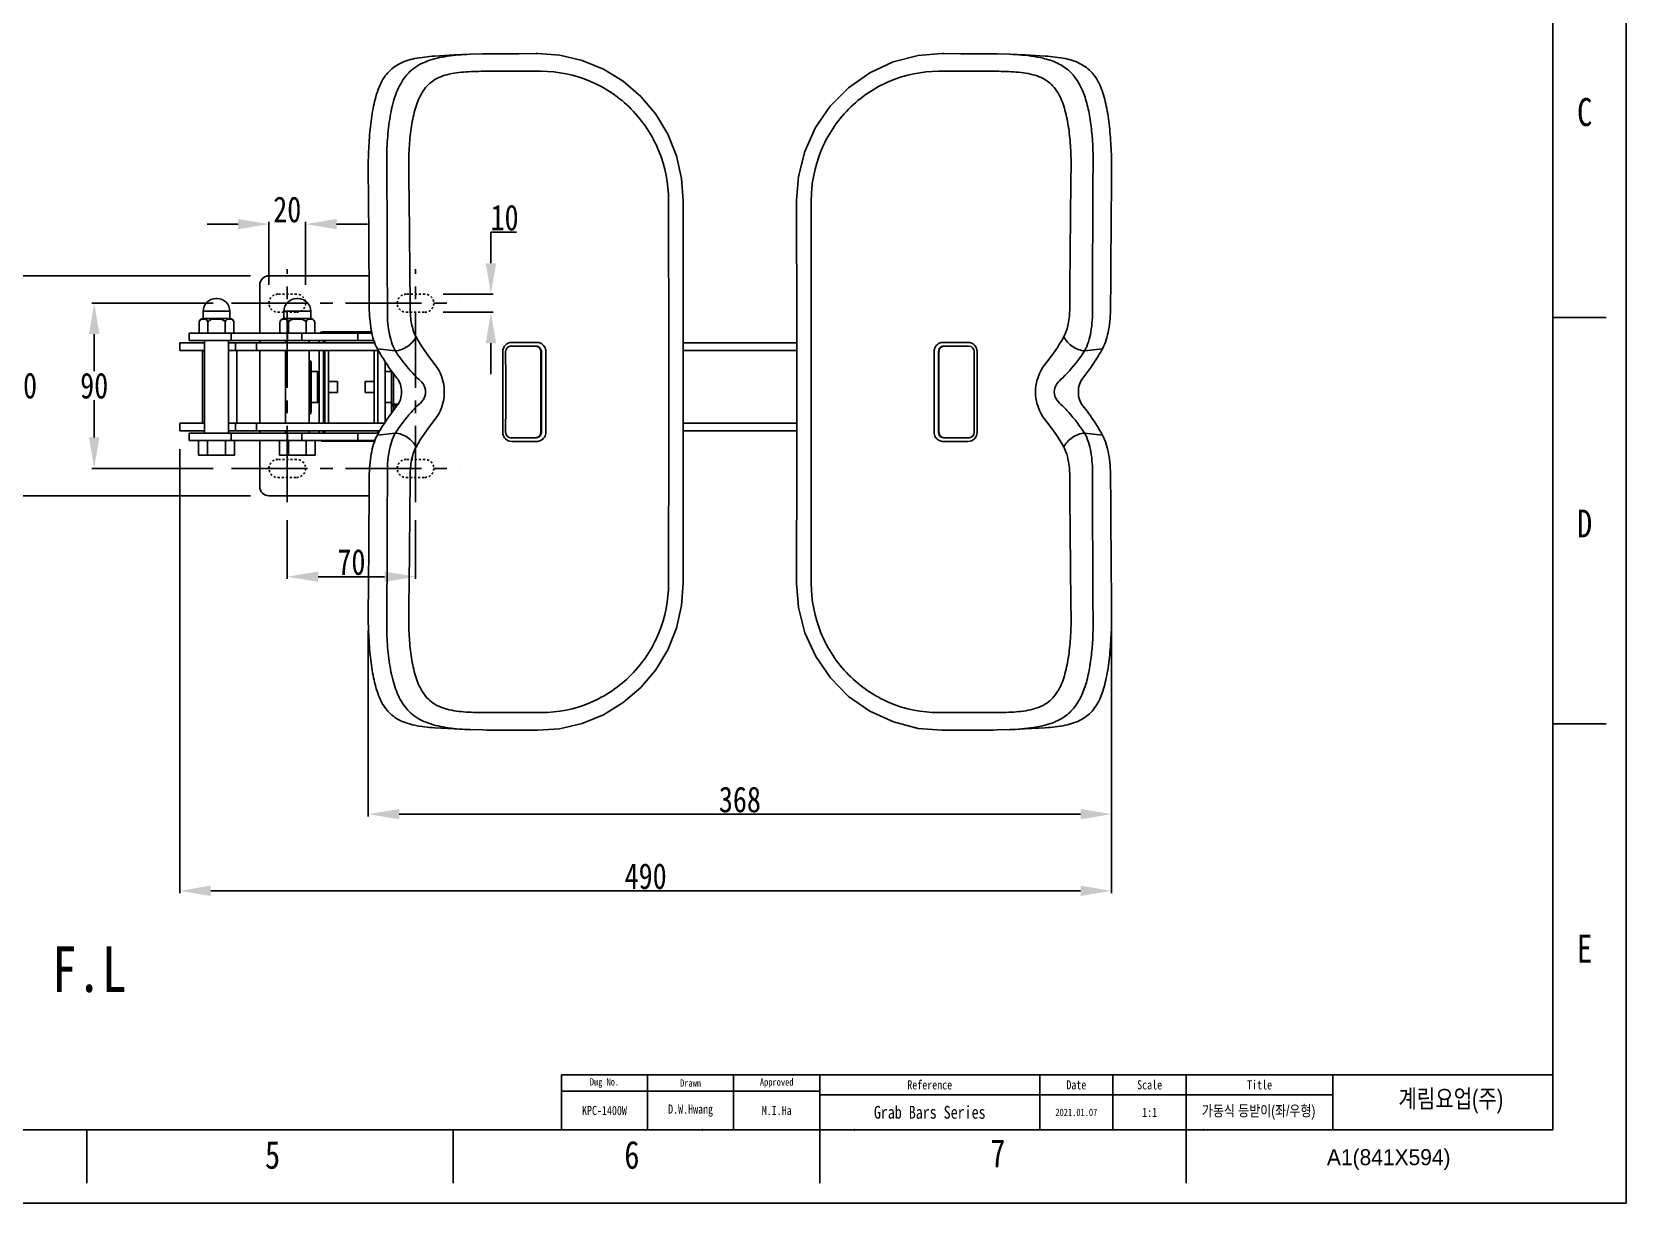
# Model space of a CAD drawing. Header units: inches. Extents: x -1755 to -75, y -5440 to -4252.
# Drawn here: x -945 to -75, y -5440 to -4801 of the extents above; entities that cross this region are included whole.
import ezdxf

# ---------------------------------------------------------------- set-up
doc = ezdxf.new("R2010")
doc.units = ezdxf.units.IN
doc.header["$LTSCALE"] = 10.89
doc.header["$MEASUREMENT"] = 0
doc.header["$PDMODE"] = 3
doc.header["$PDSIZE"] = 0.3125
for name, pattern in [('CENTER2', [28.575, 19.05, -3.175, 3.175, -3.175]), ('CENTERX2', [20.32, 12.7, -2.54, 2.54, -2.54]), ('HIDDEN', [0.2, 0.1, -0.1])]:
    doc.linetypes.add(name, pattern=pattern)
doc.layers.get('0').update_dxf_attribs({"linetype": 'CONTINUOUS'})
doc.layers.get('Defpoints').update_dxf_attribs({"linetype": 'CONTINUOUS'})
for name, color, linetype in [('02___PRT_ALL_AXES', 7, 'CONTINUOUS'), ('5', 2, 'CONTINUOUS'), ('Cneter', 1, 'CENTER2'), ('FORM', 7, 'CONTINUOUS'), ('TEXT', 2, 'CONTINUOUS')]:
    doc.layers.add(name, color=color, linetype=linetype)
doc.styles.add('ROMANS', font='Gulim.ttf')
doc.styles.get("Standard").update_dxf_attribs({"font": 'txt', "width": 0.8})
doc.dimstyles.get("Standard").update_dxf_attribs({"dimtxt": 1.40625, "dimasz": 1.6875, "dimexe": 0.125, "dimexo": 0.0625, "dimgap": 0.09, "dimtad": 0, "dimtih": 1, "dimtoh": 1, "dimzin": 4, "dimdsep": 46, "dimtxsty": 'Standard', "dimcen": 0.09, "dimadec": 0, "dimazin": 0, "dimtp": 0.01, "dimtm": 0.01, "dimtfac": 1, "dimtofl": 0, "dimtmove": 0, "dimatfit": 3, "dimfxl": 0, "dimtolj": 1, "dimtzin": 4, "dimarcsym": 0})

# ---------------------------------------------------------------- blocks, each defined once
blk = doc.blocks.new('*D11')
at = {"color": 3, "linetype": 'ByBlock', "lineweight": -2}
for p, q in [((-761.65, -5127.5), (-761.65, -5229.02)), ((-356.04, -5127.5), (-356.04, -5229.02)), ((-372.92, -5227.77), (-744.78, -5227.77))]:
    blk.add_line(p, q, dxfattribs=at)
at = {"color": 3}
for points in [[(-744.78, -5224.96), (-744.78, -5230.59), (-761.65, -5227.77)], [(-372.92, -5224.96), (-372.92, -5230.59), (-356.04, -5227.77)]]:
    blk.add_solid(points, dxfattribs=at)
at = {"layer": 'Defpoints', "color": 0}
for p in [(-761.65, -5117.5), (-356.04, -5117.5), (-761.65, -5227.77)]:
    blk.add_point(p, dxfattribs=at)
at = {"color": 3, "insert": (-558.85, -5219.84), "char_height": 14.062, "attachment_point": 5}
blk.add_mtext('\\A1;368', dxfattribs=at)
blk = doc.blocks.new('*D3')
at = {"color": 3, "linetype": 'ByBlock', "lineweight": -2}
for p, q in [((-846.36, -4948.96), (-912.46, -4948.96)), ((-911.21, -4965.84), (-911.21, -4986.1)), ((-911.21, -5022.22), (-911.21, -5001.96)), ((-846.36, -5039.1), (-912.46, -5039.1))]:
    blk.add_line(p, q, dxfattribs=at)
at = {"color": 3}
for points in [[(-914.02, -4965.84), (-908.39, -4965.84), (-911.21, -4948.96)], [(-914.02, -5022.22), (-908.39, -5022.22), (-911.21, -5039.1)]]:
    blk.add_solid(points, dxfattribs=at)
at = {"layer": 'Defpoints', "color": 0}
for p in [(-911.21, -4948.96), (-836.36, -4948.96), (-836.36, -5039.1)]:
    blk.add_point(p, dxfattribs=at)
at = {"color": 3, "insert": (-911.21, -4994.03), "char_height": 14.062, "attachment_point": 5}
blk.add_mtext('\\A1;90', dxfattribs=at)
blk = doc.blocks.new('*D4')
at = {"color": 3, "linetype": 'ByBlock', "lineweight": -2}
for p, q in [((-825.85, -4934), (-955.09, -4934)), ((-953.84, -4950.87), (-953.84, -4986.08)), ((-953.84, -5037.15), (-953.84, -5001.94)), ((-825.85, -5054.03), (-955.09, -5054.03))]:
    blk.add_line(p, q, dxfattribs=at)
at = {"color": 3}
for points in [[(-956.66, -4950.87), (-951.03, -4950.87), (-953.84, -4934)], [(-956.66, -5037.15), (-951.03, -5037.15), (-953.84, -5054.03)]]:
    blk.add_solid(points, dxfattribs=at)
at = {"layer": 'Defpoints', "color": 0}
for p in [(-953.84, -4934), (-815.85, -4934), (-815.85, -5054.03)]:
    blk.add_point(p, dxfattribs=at)
at = {"color": 3, "insert": (-953.84, -4994.01), "char_height": 14.062, "attachment_point": 5}
blk.add_mtext('\\A1;120', dxfattribs=at)
blk = doc.blocks.new('*D5')
at = {"color": 3, "linetype": 'ByBlock', "lineweight": -2}
for p, q in [((-805.85, -5067.44), (-805.85, -5099.45)), ((-735.86, -5067.44), (-735.86, -5099.45)), ((-752.73, -5098.2), (-788.98, -5098.2))]:
    blk.add_line(p, q, dxfattribs=at)
at = {"color": 3}
for points in [[(-788.98, -5095.39), (-788.98, -5101.01), (-805.85, -5098.2)], [(-752.73, -5095.39), (-752.73, -5101.01), (-735.86, -5098.2)]]:
    blk.add_solid(points, dxfattribs=at)
at = {"layer": 'Defpoints', "color": 0}
for p in [(-805.85, -5057.44), (-735.86, -5057.44), (-805.85, -5098.2)]:
    blk.add_point(p, dxfattribs=at)
at = {"color": 3, "insert": (-770.85, -5090.27), "char_height": 14.062, "attachment_point": 5}
blk.add_mtext('\\A1;70', dxfattribs=at)
blk = doc.blocks.new('*D6')
at = {"color": 3, "linetype": 'ByBlock', "lineweight": -2}
for p, q in [((-694.72, -4927.15), (-694.72, -4910.28)), ((-694.72, -4910.28), (-680.7, -4910.28)), ((-720.79, -4944.03), (-693.47, -4944.03)), ((-720.79, -4953.89), (-693.47, -4953.89)), ((-694.72, -4970.77), (-694.72, -4987.64))]:
    blk.add_line(p, q, dxfattribs=at)
at = {"color": 3}
for points in [[(-697.53, -4927.15), (-691.91, -4927.15), (-694.72, -4944.03)], [(-697.53, -4970.77), (-691.91, -4970.77), (-694.72, -4953.89)]]:
    blk.add_solid(points, dxfattribs=at)
at = {"layer": 'Defpoints', "color": 0}
for p in [(-730.79, -4944.03), (-694.72, -4944.03), (-730.79, -4953.89)]:
    blk.add_point(p, dxfattribs=at)
at = {"color": 3, "insert": (-687.26, -4902.35), "char_height": 14.062, "attachment_point": 5}
blk.add_mtext('\\A1;10', dxfattribs=at)
blk = doc.blocks.new('*D7')
at = {"color": 3, "linetype": 'ByBlock', "lineweight": -2}
for p, q in [((-832.73, -4905.8), (-849.6, -4905.8)), ((-815.85, -4938.96), (-815.85, -4904.55)), ((-795.85, -4938.96), (-795.85, -4904.55)), ((-778.98, -4905.8), (-762.1, -4905.8))]:
    blk.add_line(p, q, dxfattribs=at)
at = {"color": 3}
for points in [[(-832.73, -4902.98), (-832.73, -4908.61), (-815.85, -4905.8)], [(-778.98, -4902.98), (-778.98, -4908.61), (-795.85, -4905.8)]]:
    blk.add_solid(points, dxfattribs=at)
at = {"layer": 'Defpoints', "color": 0}
for p in [(-815.85, -4905.8), (-815.85, -4948.96), (-795.85, -4948.96)]:
    blk.add_point(p, dxfattribs=at)
at = {"color": 3, "insert": (-805.85, -4897.87), "char_height": 14.062, "attachment_point": 5}
blk.add_mtext('\\A1;20', dxfattribs=at)
blk = doc.blocks.new('*D12')
at = {"color": 3, "linetype": 'ByBlock', "lineweight": -2}
for p, q in [((-864.52, -5028.64), (-864.52, -5270.87)), ((-356.04, -5137.5), (-356.04, -5270.87)), ((-847.64, -5269.62), (-372.92, -5269.62))]:
    blk.add_line(p, q, dxfattribs=at)
at = {"color": 3}
for points in [[(-847.64, -5266.8), (-847.64, -5272.43), (-864.52, -5269.62)], [(-372.92, -5266.8), (-372.92, -5272.43), (-356.04, -5269.62)]]:
    blk.add_solid(points, dxfattribs=at)
at = {"layer": 'Defpoints', "color": 0}
for p in [(-864.52, -5018.64), (-356.04, -5127.5), (-356.04, -5269.62)]:
    blk.add_point(p, dxfattribs=at)
at = {"color": 3, "insert": (-610.28, -5261.69), "char_height": 14.062, "attachment_point": 5}
blk.add_mtext('\\A1;490', dxfattribs=at)

msp = doc.modelspace()

# ---------------------------------------------------------------- linework, layer by layer
at = {"color": 7, "linetype": 'Continuous'}
for p, q in [((-75.27, -5440.01), (-75.27, -4252.01)), ((-725.49, -4814.15), (-714.73, -4813.52)), ((-714.73, -4813.52), (-705.98, -4813.1)), ((-706.14, -4813.11), (-706.27, -4813.12)), ((-706.14, -4813.11), (-699.24, -4812.93)), ((-705.98, -4813.1), (-706.14, -4813.11)), ((-699.24, -4812.93), (-697.04, -4812.91)), ((-697.04, -4812.91), (-689.02, -4812.87)), ((-670.02, -4812.79), (-669.79, -4812.79)), ((-669.79, -4812.79), (-669.07, -4812.79)), ((-695.06, -4822.4), (-697.32, -4822.4)), ((-668.18, -4822.4), (-695.06, -4822.4)), ((-668.08, -4822.4), (-668.18, -4822.4)), ((-667.24, -4822.4), (-668.08, -4822.4)), ((-820.85, -4965.39), (-820.85, -4939.03)), ((-815.85, -4934), (-761.22, -4934)), ((-815.85, -4934.03), (-815.85, -4934)), ((-815.85, -4934.03), (-761.22, -4934.03)), ((-844.74, -4946.39), (-844.16, -4946.39)), ((-800.65, -4946.39), (-800.06, -4946.39)), ((-837.16, -4953.39), (-851.74, -4953.39)), ((-851.74, -4957.39), (-851.74, -4953.39)), ((-837.16, -4957.39), (-837.16, -4953.39)), ((-793.06, -4953.39), (-807.65, -4953.39)), ((-807.65, -4957.39), (-807.65, -4953.39)), ((-793.06, -4957.39), (-793.06, -4953.39)), ((-115.26, -4956.8), (-86.19, -4956.8)), ((-759.65, -4965.39), (-859.45, -4965.39)), ((-859.45, -4969.39), (-859.45, -4965.39)), ((-836.5, -4969.39), (-836.5, -4965.39)), ((-805.79, -4969.39), (-805.79, -4965.39)), ((-797.85, -4969.39), (-797.85, -4965.39)), ((-786.35, -4964.53), (-759.81, -4964.53)), ((-786.35, -4965.27), (-786.35, -4964.53)), ((-786.35, -4965.27), (-759.67, -4965.27)), ((-767.36, -4965.39), (-767.36, -4969.39)), ((-850.95, -4970.64), (-864.52, -4970.64)), ((-864.52, -4974.84), (-864.52, -4970.64)), ((-864.52, -4974.84), (-850.95, -4974.84)), ((-758.55, -4969.39), (-859.45, -4969.39)), ((-852.09, -5014.44), (-852.09, -4974.84)), ((-758.11, -4970.64), (-837.95, -4970.64)), ((-756.1, -4974.84), (-837.95, -4974.84)), ((-834.18, -4974.84), (-834.18, -4970.64)), ((-833.41, -5014.44), (-833.41, -4974.84)), ((-822.71, -4974.84), (-822.71, -4970.64)), ((-820.85, -4970.64), (-820.85, -4969.39)), ((-820.85, -5014.44), (-820.85, -4974.84)), ((-788.35, -4970.64), (-788.35, -4969.39)), ((-788.35, -5014.44), (-788.35, -4974.84)), ((-786.15, -4969.39), (-786.15, -4970.64)), ((-786.15, -4974.84), (-786.15, -5014.44)), ((-785.36, -4969.39), (-785.36, -4970.64)), ((-785.36, -4974.84), (-785.36, -5014.44)), ((-783.36, -5014.44), (-783.36, -4974.84)), ((-758.36, -4974.84), (-758.36, -5014.44)), ((-746.92, -4974.96), (-756.69, -4973.83)), ((-756.36, -5014.44), (-756.36, -4974.84)), ((-683.8, -4972.39), (-684.18, -4972.41)), ((-670.09, -4972.39), (-683.8, -4972.39)), ((-669.66, -4970.37), (-683.38, -4970.37)), ((-667.46, -4975.39), (-667.46, -5019.39)), ((-527.81, -4970.64), (-589.89, -4970.64)), ((-527.81, -4974.84), (-589.89, -4974.84)), ((-793.75, -4980.25), (-793.86, -4980.25)), ((-793.75, -4980.49), (-793.86, -4980.49)), ((-793.75, -5009.42), (-793.75, -4980.25)), ((-792.75, -5008.42), (-792.75, -4981.25)), ((-752.36, -5013.81), (-752.36, -4980.96)), ((-793.86, -4988.88), (-793.75, -4988.88)), ((-793.86, -4989.51), (-793.75, -4989.51)), ((-789.35, -4986.14), (-789.35, -5003.14)), ((-748.95, -4985.88), (-748.95, -5008.31)), ((-747.95, -5007.57), (-747.95, -4987.21)), ((-793.75, -4998), (-793.86, -4998)), ((-793.75, -4998.71), (-793.86, -4998.71)), ((-793.86, -5009.1), (-793.75, -5009.1)), ((-793.86, -5009.42), (-793.75, -5009.42)), ((-747.95, -5004.11), (-745.44, -5004.11)), ((-747.95, -5005.03), (-746.04, -5005.03)), ((-850.95, -5014.44), (-864.52, -5014.44)), ((-864.52, -5018.64), (-864.52, -5014.44)), ((-864.52, -5018.64), (-850.95, -5018.64)), ((-752.78, -5014.44), (-837.95, -5014.44)), ((-755.33, -5018.64), (-837.95, -5018.64)), ((-834.18, -5018.64), (-834.18, -5014.44)), ((-822.71, -5018.64), (-822.71, -5014.44)), ((-820.85, -5019.89), (-820.85, -5018.64)), ((-788.35, -5019.89), (-788.35, -5018.64)), ((-786.15, -5018.64), (-786.15, -5019.89)), ((-785.36, -5018.64), (-785.36, -5019.89)), ((-756.36, -5019.89), (-756.36, -5018.64)), ((-527.81, -5014.44), (-589.89, -5014.44)), ((-527.81, -5018.64), (-589.89, -5018.64)), ((-756.07, -5019.89), (-859.45, -5019.89)), ((-859.45, -5023.89), (-859.45, -5019.89)), ((-758, -5023.89), (-859.45, -5023.89)), ((-854.2, -5023.89), (-854.2, -5031.89)), ((-849.32, -5023.89), (-849.32, -5031.89)), ((-839.57, -5023.89), (-839.57, -5031.89)), ((-836.5, -5023.89), (-836.5, -5019.89)), ((-834.7, -5023.89), (-834.7, -5031.89)), ((-820.85, -5049.03), (-820.85, -5023.89)), ((-810.11, -5023.89), (-810.11, -5031.89)), ((-805.79, -5023.89), (-805.79, -5019.89)), ((-805.23, -5023.89), (-805.23, -5031.89)), ((-797.85, -5023.89), (-797.85, -5019.89)), ((-795.48, -5023.89), (-795.48, -5031.89)), ((-790.61, -5023.89), (-790.61, -5031.89)), ((-758.17, -5024.27), (-786.35, -5024.27)), ((-767.36, -5019.89), (-767.36, -5023.89)), ((-756.69, -5020.94), (-746.92, -5019.81)), ((-684.23, -5022.35), (-683.8, -5022.39)), ((-683.8, -5022.39), (-670.09, -5022.39)), ((-683.38, -5024.4), (-669.66, -5024.4)), ((-854.2, -5031.89), (-834.7, -5031.89)), ((-810.11, -5031.89), (-790.61, -5031.89)), ((-761.18, -5054.03), (-815.85, -5054.03)), ((-697.32, -5172.37), (-695.06, -5172.37)), ((-695.06, -5172.37), (-668.18, -5172.37)), ((-668.18, -5172.37), (-668.08, -5172.37)), ((-668.08, -5172.37), (-667.24, -5172.37)), ((-706.11, -5181.66), (-705.98, -5181.67)), ((-699.24, -5181.84), (-706.11, -5181.66)), ((-696.95, -5181.86), (-699.24, -5181.84)), ((-699.24, -5181.84), (-699.24, -5181.84)), ((-669.07, -5181.98), (-669.92, -5181.98)), ((-115.26, -5178.4), (-86.18, -5178.4)), ((-915.27, -5400.01), (-915.27, -5429.08)), ((-715.27, -5400.01), (-715.27, -5429.08)), ((-515.27, -5400.01), (-515.27, -5429.08)), ((-315.27, -5400.01), (-315.27, -5429.08)), ((-1755.27, -5440.01), (-75.27, -5440.01))]:
    msp.add_line(p, q, dxfattribs=at)
at = {"linetype": 'Continuous'}
for p, q in [((-115.27, -4292.01), (-115.27, -5400.01)), ((-115.27, -5400.01), (-1715.27, -5400.01))]:
    msp.add_line(p, q, dxfattribs=at)
at = {"color": 251, "linetype": 'HIDDEN'}
for p, q in [((-800.78, -4944.03), (-810.92, -4944.03)), ((-730.79, -4944.03), (-740.93, -4944.03)), ((-810.92, -4953.89), (-800.78, -4953.89)), ((-740.93, -4953.89), (-730.79, -4953.89)), ((-800.78, -5034.17), (-810.92, -5034.17)), ((-730.79, -5034.17), (-740.93, -5034.17)), ((-810.92, -5044.03), (-800.78, -5044.03)), ((-740.93, -5044.03), (-730.79, -5044.03))]:
    msp.add_line(p, q, dxfattribs=at)
at = {"color": 251, "linetype": 'Continuous'}
msp.add_line((-810.92, -4953.89), (-810.92, -4953.86), dxfattribs=at)
at = {"color": 7, "linetype": 'Continuous'}
for points in [[(-689.02, -4812.87), (-679.6, -4812.83), (-670.02, -4812.79)], [(-669.07, -4812.79), (-657.18, -4813.64), (-644.92, -4816.49), (-633.27, -4821.28), (-622.52, -4827.88), (-612.93, -4836.13), (-604.77, -4845.83), (-598.23, -4856.73), (-593.49, -4868.54), (-590.65, -4880.96), (-589.79, -4892.98)], [(-589.79, -4892.98), (-589.89, -4962.39), (-589.89, -5032.44), (-589.79, -5101.8)], [(-684.18, -4972.41), (-685.07, -4972.69), (-685.84, -4973.27), (-686.39, -4974.07), (-686.65, -4974.99), (-686.68, -4975.38)], [(-686.68, -4975.38), (-686.67, -4989.8), (-686.67, -5004.91), (-686.68, -5019.39)], [(-686.68, -5019.39), (-686.66, -5019.73), (-686.41, -5020.66), (-685.88, -5021.46), (-685.12, -5022.05), (-684.23, -5022.35)], [(-589.79, -5101.8), (-590.66, -5113.87), (-593.51, -5126.29), (-598.26, -5138.1), (-604.81, -5149), (-612.98, -5158.69), (-622.57, -5166.93), (-633.33, -5173.52), (-644.98, -5178.3), (-657.24, -5181.14), (-669.07, -5181.98)], [(-705.98, -5181.67), (-714.73, -5181.25), (-725.49, -5180.62)], [(-669.92, -5181.98), (-679.67, -5181.94), (-689.09, -5181.91), (-696.95, -5181.86)]]:
    msp.add_lwpolyline(points, dxfattribs=at)
for centre, radius, start, end in [((-25985.59, -5099.77), 25224.92, 0.337504, 0.505399), ((-33759.23, -5049.62), 33008.17, 0.169297, 0.301848), ((-11618.43, -5020), 10879.84, 0.358347, 0.76131), ((-815.85, -4939), 5, 89.99935, 179.99935), ((-815.85, -4939.03), 5, 89.99935, 179.99935), ((-844.74, -4953.39), 7, 90, 180), ((-844.16, -4953.39), 7, 0, 90), ((-800.65, -4953.39), 7, 90, 180), ((-800.06, -4953.39), 7, 0, 90), ((-786.35, -4966.53), 2, 89.9996, 145.03659), ((-786.35, -4967.29), 2.01, 90.06986, 108.95332), ((-643.02, -4915.02), 106.3, 209.4609, 219.16444), ((-14034.46, -4997.39), 13346.24, 359.905502, 0.094498), ((-670.42, -4975.29), 2.9, 83.64637, 89.98572), ((-670.42, -4975.32), 2.93, 71.78826, 83.65096), ((-793.75, -4981.25), 1, 0, 90), ((-789.35, -4987.14), 1, 0, 90), ((-793.75, -5008.42), 1, 270.00081, 359.99964), ((-789.35, -5002.14), 1, 270, 0), ((-642.97, -5079.78), 106.35, 140.8381, 150.53656), ((-670.42, -5019.49), 2.9, 270.01428, 276.35363), ((-670.42, -5019.45), 2.93, 276.34904, 288.21174), ((-25985.59, -4895), 25224.92, 359.494601, 359.662496), ((-33760.08, -4945.14), 33009.02, 359.698153, 359.830701), ((-11618.29, -4974.77), 10879.7, 359.238687, 359.641655), ((-815.85, -5049.03), 5, 180.00065, 270.00065), ((-699.18, -5020.3), 161.51, 267.08862, 267.54251)]:
    msp.add_arc(centre, radius, start, end, dxfattribs=at)
at = {"color": 251, "linetype": 'HIDDEN'}
for centre, start, end in [((-810.92, -4948.96), 90, 270), ((-800.78, -4948.96), 270, 90), ((-740.93, -4948.96), 90, 270), ((-730.79, -4948.96), 270, 90), ((-810.92, -5039.1), 90, 270), ((-800.78, -5039.1), 270, 90), ((-740.93, -5039.1), 90, 270), ((-730.79, -5039.1), 270, 90)]:
    msp.add_arc(centre, 4.93, start, end, dxfattribs=at)
at = {"color": 7, "linetype": 'Continuous'}
for points, knots in [([(-725.49, -4814.15), (-729.14, -4814.38), (-735.92, -4815.06), (-745.25, -4817.96), (-752.27, -4823.83), (-756.5, -4832.04), (-759.06, -4841.75), (-760.64, -4852.8), (-761.52, -4864.79), (-761.69, -4873.06), (-761.65, -4877.27)], [0, 0, 0, 0, 0.131099, 0.243802, 0.344503, 0.449723, 0.569267, 0.703726, 0.849191, 1, 1, 1, 1]), ([(-706.27, -4813.12), (-710.39, -4813.3), (-718.23, -4813.92), (-729.2, -4816.23), (-738.37, -4821.19), (-744.56, -4829.2), (-748.24, -4839.09), (-750.43, -4850.41), (-751.53, -4862.79), (-751.64, -4871.36), (-751.52, -4875.73)], [0, 0, 0, 0, 0.136467, 0.260599, 0.369303, 0.474065, 0.588376, 0.716259, 0.855201, 1, 1, 1, 1]), ([(-697.32, -4822.4), (-700.98, -4822.4), (-708.15, -4822.58), (-718.41, -4823.7), (-727.53, -4827.5), (-733.36, -4834.95), (-736.55, -4843.85), (-738.44, -4853.75), (-739.43, -4864.4), (-739.6, -4871.72), (-739.55, -4875.44)], [0, 0, 0, 0, 0.135489, 0.26538, 0.38139, 0.489716, 0.604333, 0.729064, 0.862201, 1, 1, 1, 1]), ([(-597.75, -4892.93), (-597.76, -4883.76), (-601.37, -4865.26), (-616.81, -4841.84), (-639.89, -4826.12), (-658.2, -4822.4), (-667.24, -4822.4)], [0, 0, 0, 0, 0.251866, 0.502556, 0.751844, 1, 1, 1, 1]), ([(-761.11, -4951.18), (-761.09, -4955.35), (-760.52, -4963.09), (-758.4, -4970.7), (-756.69, -4973.83)], [0, 0, 0, 0, 0.538671, 1, 1, 1, 1]), ([(-751.21, -4952.09), (-751.32, -4956.3), (-750.86, -4964.13), (-748.66, -4971.8), (-746.92, -4974.96)], [0, 0, 0, 0, 0.538031, 1, 1, 1, 1]), ([(-738.8, -4951.96), (-738.79, -4954.73), (-738.34, -4959.99), (-736.8, -4965.13), (-735.57, -4967.3)], [0, 0, 0, 0, 0.526573, 1, 1, 1, 1]), ([(-746.92, -4974.96), (-744.56, -4974.81), (-740, -4972.96), (-736.57, -4969.42), (-735.57, -4967.3)], [0, 0, 0, 0, 0.50171, 1, 1, 1, 1]), ([(-756.69, -4973.83), (-755.94, -4975.19), (-752.74, -4980.74), (-749.03, -4986), (-745.99, -4989.8)], [0, 0, 0, 0, 0.240943, 1, 1, 1, 1]), ([(-746.92, -4974.96), (-746.08, -4976.24), (-742.44, -4981.46), (-738.29, -4986.32), (-734.92, -4989.8)], [0, 0, 0, 0, 0.240107, 1, 1, 1, 1]), ([(-683.38, -4970.37), (-684.63, -4970.37), (-687.24, -4971.47), (-688.24, -4974.11), (-688.23, -4975.37)], [0, 0, 0, 0, 0.496062, 1, 1, 1, 1]), ([(-669.5, -4972.53), (-668.92, -4972.72), (-667.86, -4973.51), (-667.46, -4974.77), (-667.46, -4975.39)], [0, 0, 0, 0, 0.497869, 1, 1, 1, 1]), ([(-667.17, -4975.39), (-667.18, -4974.83), (-667.49, -4973.69), (-668.37, -4972.9), (-668.86, -4972.67)], [0, 0, 0, 0, 0.503836, 1, 1, 1, 1]), ([(-664.76, -4975.38), (-664.76, -4974.44), (-665.29, -4972.55), (-666.76, -4971.24), (-667.59, -4970.84)], [0, 0, 0, 0, 0.503048, 1, 1, 1, 1]), ([(-792.75, -4981.25), (-792.75, -4981.15), (-792.81, -4980.94), (-793.04, -4980.69), (-793.37, -4980.52), (-793.63, -4980.49), (-793.75, -4980.49)], [0, 0, 0, 0, 0.218679, 0.456858, 0.720195, 1, 1, 1, 1]), ([(-725.43, -4982.15), (-722.04, -4986.32), (-718.24, -4997.39), (-722.04, -5008.45), (-725.43, -5012.62)], [0, 0, 0, 0, 0.499957, 1, 1, 1, 1]), ([(-793.75, -4988.88), (-793.5, -4988.88), (-792.97, -4989.08), (-792.75, -4989.6), (-792.75, -4989.85)], [0, 0, 0, 0, 0.504504, 1, 1, 1, 1]), ([(-792.75, -4989.85), (-792.75, -4989.8), (-792.85, -4989.68), (-793.07, -4989.59), (-793.39, -4989.52), (-793.63, -4989.51), (-793.75, -4989.51)], [0, 0, 0, 0, 0.13621, 0.355324, 0.654784, 1, 1, 1, 1]), ([(-745.99, -4989.8), (-744.33, -4991.88), (-742.71, -4997.39), (-744.33, -5002.89), (-745.99, -5004.97)], [0, 0, 0, 0, 0.499976, 1, 1, 1, 1]), ([(-734.92, -4989.8), (-733.7, -4990.68), (-731.45, -4992.81), (-729.76, -4997.38), (-731.45, -5001.96), (-733.7, -5004.09), (-734.92, -5004.97)], [0, 0, 0, 0, 0.247805, 0.499928, 0.752133, 1, 1, 1, 1]), ([(-792.75, -4997.77), (-792.75, -4997.9), (-792.81, -4998.15), (-793.1, -4998.56), (-793.5, -4998.71), (-793.75, -4998.71)], [0, 0, 0, 0, 0.245062, 0.49438, 1, 1, 1, 1]), ([(-793.75, -4998), (-793.63, -4998), (-793.39, -4997.99), (-793.07, -4997.94), (-792.87, -4997.89), (-792.75, -4997.81), (-792.75, -4997.77)], [0, 0, 0, 0, 0.363317, 0.674404, 0.891233, 1, 1, 1, 1]), ([(-793.75, -5009.1), (-793.63, -5009.1), (-793.38, -5009.07), (-793.05, -5008.93), (-792.82, -5008.71), (-792.75, -5008.51), (-792.75, -5008.42)], [0, 0, 0, 0, 0.291858, 0.561162, 0.794959, 1, 1, 1, 1]), ([(-745.99, -5004.97), (-747.03, -5006.27), (-750.93, -5011.36), (-754.4, -5016.77), (-756.69, -5020.94)], [0, 0, 0, 0, 0.259446, 1, 1, 1, 1]), ([(-748.95, -5004.35), (-748.95, -5004.31), (-748.84, -5004.22), (-748.63, -5004.17), (-748.32, -5004.12), (-748.08, -5004.11), (-747.95, -5004.11)], [0, 0, 0, 0, 0.1113, 0.328254, 0.638283, 1, 1, 1, 1]), ([(-747.95, -5005.03), (-748.08, -5005.03), (-748.33, -5005), (-748.66, -5004.86), (-748.89, -5004.63), (-748.95, -5004.44), (-748.95, -5004.35)], [0, 0, 0, 0, 0.290647, 0.559337, 0.793562, 1, 1, 1, 1]), ([(-734.92, -5004.97), (-736.08, -5006.16), (-740.4, -5010.83), (-744.32, -5015.88), (-746.92, -5019.81)], [0, 0, 0, 0, 0.260148, 1, 1, 1, 1]), ([(-688.23, -5019.4), (-688.24, -5020.67), (-687.24, -5023.3), (-684.63, -5024.4), (-683.38, -5024.4)], [0, 0, 0, 0, 0.504156, 1, 1, 1, 1]), ([(-667.46, -5019.39), (-667.46, -5020), (-667.86, -5021.26), (-668.92, -5022.05), (-669.5, -5022.24)], [0, 0, 0, 0, 0.502131, 1, 1, 1, 1]), ([(-668.86, -5022.11), (-668.37, -5021.87), (-667.49, -5021.08), (-667.18, -5019.95), (-667.17, -5019.39)], [0, 0, 0, 0, 0.496084, 1, 1, 1, 1]), ([(-667.59, -5023.93), (-666.76, -5023.53), (-665.29, -5022.22), (-664.76, -5020.33), (-664.76, -5019.4)], [0, 0, 0, 0, 0.496918, 1, 1, 1, 1]), ([(-756.69, -5020.94), (-758.4, -5024.07), (-760.52, -5031.69), (-761.09, -5039.42), (-761.11, -5043.59)], [0, 0, 0, 0, 0.46133, 1, 1, 1, 1]), ([(-746.92, -5019.81), (-748.66, -5022.97), (-750.86, -5030.64), (-751.32, -5038.48), (-751.21, -5042.68)], [0, 0, 0, 0, 0.461896, 1, 1, 1, 1]), ([(-746.92, -5019.81), (-744.56, -5019.96), (-740, -5021.81), (-736.57, -5025.35), (-735.57, -5027.47)], [0, 0, 0, 0, 0.50171, 1, 1, 1, 1]), ([(-735.57, -5027.47), (-736.8, -5029.64), (-738.34, -5034.78), (-738.79, -5040.04), (-738.8, -5042.81)], [0, 0, 0, 0, 0.473337, 1, 1, 1, 1]), ([(-667.24, -5172.37), (-658.2, -5172.37), (-639.89, -5168.65), (-616.81, -5152.93), (-601.37, -5129.51), (-597.76, -5111.02), (-597.75, -5101.84)], [0, 0, 0, 0, 0.248143, 0.497424, 0.74812, 1, 1, 1, 1]), ([(-761.65, -5117.5), (-761.69, -5121.71), (-761.52, -5129.98), (-760.64, -5141.97), (-759.06, -5153.02), (-756.5, -5162.73), (-752.27, -5170.94), (-745.25, -5176.82), (-735.92, -5179.71), (-729.14, -5180.39), (-725.49, -5180.62)], [0, 0, 0, 0, 0.150809, 0.296274, 0.430732, 0.550277, 0.655497, 0.756198, 0.868901, 1, 1, 1, 1]), ([(-751.52, -5119.04), (-751.64, -5123.36), (-751.54, -5131.84), (-750.46, -5144.1), (-748.32, -5155.33), (-744.75, -5165.16), (-738.78, -5173.19), (-729.88, -5178.3), (-719.13, -5180.73), (-711.43, -5181.4), (-707.39, -5181.6)], [0, 0, 0, 0, 0.144996, 0.284268, 0.412673, 0.527639, 0.632749, 0.7409, 0.864043, 1, 1, 1, 1]), ([(-739.55, -5119.33), (-739.6, -5123.05), (-739.43, -5130.37), (-738.44, -5141.02), (-736.55, -5150.92), (-733.36, -5159.82), (-727.53, -5167.27), (-718.41, -5171.07), (-708.15, -5172.19), (-700.98, -5172.37), (-697.32, -5172.37)], [0, 0, 0, 0, 0.137794, 0.270935, 0.395666, 0.510283, 0.618606, 0.734617, 0.86451, 1, 1, 1, 1])]:
    msp.add_open_spline(points, degree=3, knots=knots, dxfattribs=at)
for points in [[(-597.74, -5101.84), (-597.71, -5032.21), (-597.71, -4962.57), (-597.74, -4892.93)], [(-668.86, -4972.67), (-669.24, -4972.48), (-669.67, -4972.39), (-670.09, -4972.39)], [(-667.59, -4970.84), (-668.23, -4970.54), (-668.95, -4970.37), (-669.66, -4970.37)], [(-667.17, -5019.39), (-667.16, -5004.72), (-667.16, -4990.05), (-667.17, -4975.39)], [(-664.76, -5019.4), (-664.75, -5004.72), (-664.75, -4990.05), (-664.76, -4975.38)], [(-748.95, -5008.31), (-748.95, -5008.46), (-748.92, -5008.62), (-748.85, -5008.75)], [(-748.95, -5008.31), (-748.95, -5008.46), (-748.92, -5008.61), (-748.85, -5008.75)], [(-786.35, -5024.27), (-786.77, -5024.27), (-787.2, -5024.13), (-787.53, -5023.89)], [(-670.09, -5022.39), (-669.67, -5022.39), (-669.24, -5022.29), (-668.86, -5022.11)], [(-669.66, -5024.4), (-668.95, -5024.4), (-668.23, -5024.23), (-667.59, -5023.93)]]:
    msp.add_open_spline(points, degree=3, dxfattribs=at)
for p in [(-579.23, -5400.01), (-496.46, -5400.01), (-305.86, -5400.01)]:
    msp.add_point(p)
at = {"layer": '02___PRT_ALL_AXES', "color": 7, "linetype": 'Continuous'}
for p, q in [((-448.62, -4812.79), (-447.67, -4812.79)), ((-420.74, -4812.91), (-418.45, -4812.93)), ((-418.46, -4812.93), (-411.47, -4813.11)), ((-411.71, -4813.1), (-411.47, -4813.11)), ((-411.47, -4813.11), (-411.3, -4813.12)), ((-450.46, -4822.4), (-449.61, -4822.4)), ((-449.61, -4822.4), (-449.51, -4822.4)), ((-449.51, -4822.4), (-422.63, -4822.4)), ((-422.63, -4822.4), (-420.37, -4822.4)), ((-851.94, -4957.39), (-836.96, -4957.39)), ((-851.74, -4953.39), (-851.74, -4957.39)), ((-837.16, -4953.39), (-837.16, -4957.39)), ((-807.85, -4957.39), (-792.86, -4957.39)), ((-807.65, -4953.39), (-807.65, -4957.39)), ((-793.06, -4953.39), (-793.06, -4957.39)), ((-853.95, -4965.39), (-853.95, -4959.36)), ((-849.2, -4965.39), (-849.2, -4959.36)), ((-839.7, -4965.39), (-839.7, -4959.36)), ((-834.95, -4965.39), (-834.95, -4959.36)), ((-809.86, -4965.39), (-809.86, -4959.36)), ((-805.11, -4965.39), (-805.11, -4959.36)), ((-795.6, -4965.39), (-795.6, -4959.36)), ((-790.85, -4965.39), (-790.85, -4959.36)), ((-850.95, -5019.89), (-850.95, -4969.39)), ((-837.95, -5019.89), (-837.95, -4969.39)), ((-806.86, -4970.64), (-806.86, -4969.39)), ((-806.86, -5014.44), (-806.86, -4974.84)), ((-793.86, -4970.64), (-793.86, -4969.39)), ((-793.86, -5014.44), (-793.86, -4974.84)), ((-450.23, -4975.39), (-450.23, -5019.39)), ((-448.03, -4970.37), (-434.31, -4970.37)), ((-447.6, -4972.39), (-433.89, -4972.39)), ((-433.75, -4972.39), (-433.89, -4972.39)), ((-370.77, -4974.96), (-361, -4973.83)), ((-792.75, -4986.14), (-789.35, -4986.14)), ((-786.15, -4991.64), (-785.36, -4991.64)), ((-783.36, -4991.64), (-778.35, -4991.64)), ((-778.35, -4997.64), (-778.35, -4991.64)), ((-758.36, -4991.7), (-763.35, -4991.7)), ((-763.35, -4997.7), (-763.35, -4991.7)), ((-748.95, -4986.2), (-752.35, -4986.2)), ((-786.15, -4997.64), (-785.36, -4997.64)), ((-783.36, -4997.64), (-778.35, -4997.64)), ((-758.36, -4997.7), (-763.35, -4997.7)), ((-792.75, -5003.14), (-789.35, -5003.14)), ((-748.95, -5003.2), (-752.35, -5003.2)), ((-806.86, -5019.89), (-806.86, -5018.64)), ((-793.86, -5019.89), (-793.86, -5018.64)), ((-434.31, -5024.4), (-448.03, -5024.4)), ((-433.89, -5022.39), (-447.6, -5022.39)), ((-433.89, -5022.39), (-433.67, -5022.38)), ((-361, -5020.94), (-370.77, -5019.81)), ((-449.61, -5172.37), (-450.46, -5172.37)), ((-449.51, -5172.37), (-449.61, -5172.37)), ((-422.63, -5172.37), (-449.51, -5172.37)), ((-420.37, -5172.37), (-422.63, -5172.37)), ((-448, -5181.98), (-448.62, -5181.98)), ((-438.13, -5181.94), (-448, -5181.98)), ((-428.45, -5181.9), (-438.13, -5181.94)), ((-420.65, -5181.86), (-428.45, -5181.9)), ((-418.45, -5181.84), (-420.65, -5181.86)), ((-411.52, -5181.66), (-418.46, -5181.84)), ((-403.11, -5181.26), (-411.71, -5181.67)), ((-411.52, -5181.66), (-411.71, -5181.67)), ((-410.32, -5181.6), (-410.5, -5181.61)), ((-392.2, -5180.62), (-403.11, -5181.26))]:
    msp.add_line(p, q, dxfattribs=at)
for points in [[(-527.9, -4892.98), (-526.87, -4879.9), (-523.39, -4866.09), (-517.55, -4853.13), (-509.53, -4841.42), (-499.59, -4831.35), (-488.02, -4823.23), (-475.22, -4817.32), (-461.59, -4813.81), (-448.62, -4812.79)], [(-447.67, -4812.79), (-438.25, -4812.83), (-428.57, -4812.87), (-420.74, -4812.91)], [(-411.71, -4813.1), (-403.11, -4813.52), (-392.2, -4814.15)], [(-527.9, -5101.8), (-527.81, -5032.59), (-527.81, -4962.27), (-527.9, -4892.98)], [(-431.01, -4975.38), (-431.02, -4975.21), (-431.26, -4974.17), (-431.85, -4973.27), (-432.73, -4972.64), (-433.75, -4972.39)], [(-431.01, -5019.39), (-431.02, -5005.03), (-431.02, -4989.65), (-431.01, -4975.38)], [(-433.67, -5022.38), (-432.65, -5022.09), (-431.79, -5021.44), (-431.22, -5020.52), (-431.01, -5019.39)], [(-448.62, -5181.98), (-461.49, -5180.98), (-475.13, -5177.48), (-487.94, -5171.59), (-499.51, -5163.49), (-509.47, -5153.42), (-517.51, -5141.73), (-523.36, -5128.77), (-526.86, -5114.97), (-527.9, -5101.8)]]:
    msp.add_lwpolyline(points, dxfattribs=at)
for centre, radius, start, end in [((-405.62, -4866.29), 52.41, 75.56808, 76.55593), ((10500.74, -5020), 10879.84, 179.23869, 179.641653), ((32641.54, -5049.62), 33008.17, 179.698152, 179.830703), ((24867.9, -5099.77), 25224.92, 179.494601, 179.662496), ((-851.74, -4959.6), 2.23, 95.17315, 161.50903), ((-837.16, -4959.6), 2.23, 18.49097, 84.82685), ((-807.65, -4959.6), 2.23, 95.17315, 161.50903), ((-793.06, -4959.6), 2.23, 18.49097, 84.82685), ((-851.96, -4959.55), 2, 158.57928, 160.82308), ((-836.88, -4959.53), 1.94, 19.32963, 27.27983), ((-836.98, -4959.57), 2.05, 16.38201, 19.39339), ((-837.07, -4959.59), 2.14, 6.15881, 16.35376), ((-807.86, -4959.55), 2, 158.57928, 160.82308), ((-792.79, -4959.53), 1.94, 19.32963, 27.27983), ((-792.89, -4959.57), 2.05, 16.38201, 19.39339), ((-792.98, -4959.59), 2.14, 6.15881, 16.35376), ((-474.67, -4915.02), 106.3, 320.83556, 330.5391), ((-447.27, -4975.32), 2.94, 90.07448, 108.19856), ((12916.77, -4997.39), 13346.24, 179.905502, 180.094498), ((-474.72, -5079.78), 106.35, 29.46344, 39.1619), ((-447.27, -5019.49), 2.9, 263.64523, 269.98686), ((10500.6, -4974.77), 10879.7, 180.358345, 180.761313), ((32642.39, -4945.14), 33009.02, 180.169299, 180.301847), ((24867.9, -4895), 25224.92, 180.337504, 180.505399), ((-418.53, -5019.93), 161.88, 272.48164, 272.8416), ((-404.97, -5131.03), 49.79, 284.49112, 284.90696)]:
    msp.add_arc(centre, radius, start, end, dxfattribs=at)
for points, knots in [([(-411.3, -4813.12), (-409.75, -4813.19), (-403.76, -4813.55), (-397.76, -4814.27), (-393.44, -4815.31)], [0, 0, 0, 0, 0.259629, 1, 1, 1, 1]), ([(-392.56, -4815.53), (-389.83, -4816.23), (-384.69, -4818), (-375.86, -4824.24), (-370.8, -4834.38), (-368.12, -4845.51), (-366.3, -4858.59), (-365.99, -4868.8), (-366.17, -4875.73)], [0, 0, 0, 0, 0.118333, 0.226093, 0.446361, 0.572327, 0.708627, 1, 1, 1, 1]), ([(-392.2, -4814.15), (-388.55, -4814.38), (-381.77, -4815.06), (-372.44, -4817.96), (-365.43, -4823.83), (-361.19, -4832.04), (-358.63, -4841.75), (-357.05, -4852.8), (-356.17, -4864.79), (-356.01, -4873.06), (-356.04, -4877.27)], [0, 0, 0, 0, 0.1311, 0.243804, 0.344506, 0.449725, 0.569268, 0.703726, 0.849191, 1, 1, 1, 1]), ([(-519.94, -4892.93), (-519.93, -4883.76), (-516.32, -4865.26), (-500.88, -4841.84), (-477.8, -4826.12), (-459.49, -4822.4), (-450.46, -4822.4)], [0, 0, 0, 0, 0.251866, 0.502556, 0.751844, 1, 1, 1, 1]), ([(-420.37, -4822.4), (-416.71, -4822.4), (-409.54, -4822.58), (-399.28, -4823.7), (-390.16, -4827.5), (-384.33, -4834.95), (-381.15, -4843.85), (-379.25, -4853.75), (-378.26, -4864.4), (-378.09, -4871.72), (-378.14, -4875.44)], [0, 0, 0, 0, 0.135489, 0.26538, 0.38139, 0.489716, 0.604333, 0.729064, 0.862201, 1, 1, 1, 1]), ([(-853.82, -4958.82), (-853.81, -4958.79), (-853.77, -4958.7), (-853.72, -4958.6), (-853.68, -4958.54)], [0, 0, 0, 0, 0.26181, 1, 1, 1, 1]), ([(-853.68, -4958.54), (-853.55, -4958.32), (-853.21, -4957.95), (-852.57, -4957.68), (-851.94, -4957.58), (-851.33, -4957.58), (-850.7, -4957.66), (-850.07, -4957.88), (-849.44, -4958.43), (-849.24, -4959.02), (-849.2, -4959.36)], [0, 0, 0, 0, 0.137225, 0.252014, 0.360689, 0.468173, 0.576426, 0.68937, 0.820329, 1, 1, 1, 1]), ([(-849.2, -4959.36), (-849.15, -4959.14), (-848.93, -4958.73), (-848.39, -4958.31), (-847.78, -4958.02), (-846.92, -4957.77), (-845.8, -4957.62), (-844.45, -4957.57), (-843.1, -4957.62), (-841.98, -4957.77), (-841.12, -4958.02), (-840.51, -4958.31), (-839.97, -4958.73), (-839.75, -4959.14), (-839.7, -4959.36)], [0, 0, 0, 0, 0.06209, 0.124519, 0.187065, 0.24965, 0.37478, 0.499983, 0.625188, 0.750325, 0.812916, 0.875463, 0.937893, 1, 1, 1, 1]), ([(-839.7, -4959.36), (-839.66, -4959.02), (-839.45, -4958.42), (-838.82, -4957.87), (-838.17, -4957.65), (-837.54, -4957.58), (-836.91, -4957.59), (-836.28, -4957.7), (-835.62, -4958), (-835.29, -4958.4), (-835.16, -4958.64)], [0, 0, 0, 0, 0.178355, 0.308077, 0.420201, 0.527874, 0.634894, 0.743327, 0.858814, 1, 1, 1, 1]), ([(-809.73, -4958.82), (-809.72, -4958.79), (-809.68, -4958.7), (-809.63, -4958.6), (-809.59, -4958.54)], [0, 0, 0, 0, 0.26181, 1, 1, 1, 1]), ([(-809.59, -4958.54), (-809.46, -4958.32), (-809.11, -4957.95), (-808.47, -4957.68), (-807.85, -4957.58), (-807.23, -4957.58), (-806.61, -4957.66), (-805.97, -4957.88), (-805.35, -4958.43), (-805.14, -4959.02), (-805.11, -4959.36)], [0, 0, 0, 0, 0.137225, 0.252014, 0.360689, 0.468173, 0.576426, 0.68937, 0.820329, 1, 1, 1, 1]), ([(-805.11, -4959.36), (-805.06, -4959.14), (-804.83, -4958.73), (-804.3, -4958.31), (-803.69, -4958.02), (-802.82, -4957.77), (-801.7, -4957.62), (-800.36, -4957.57), (-799.01, -4957.62), (-797.89, -4957.77), (-797.03, -4958.02), (-796.41, -4958.31), (-795.88, -4958.73), (-795.65, -4959.14), (-795.6, -4959.36)], [0, 0, 0, 0, 0.06209, 0.124519, 0.187065, 0.24965, 0.37478, 0.499983, 0.625188, 0.750325, 0.812916, 0.875463, 0.937893, 1, 1, 1, 1]), ([(-795.6, -4959.36), (-795.57, -4959.02), (-795.36, -4958.42), (-794.72, -4957.87), (-794.07, -4957.65), (-793.44, -4957.58), (-792.82, -4957.59), (-792.18, -4957.7), (-791.53, -4958), (-791.19, -4958.4), (-791.07, -4958.64)], [0, 0, 0, 0, 0.178355, 0.308077, 0.420201, 0.527874, 0.634894, 0.743327, 0.858814, 1, 1, 1, 1]), ([(-378.89, -4951.96), (-378.9, -4954.73), (-379.35, -4959.99), (-380.9, -4965.13), (-382.12, -4967.3)], [0, 0, 0, 0, 0.526573, 1, 1, 1, 1]), ([(-366.48, -4952.09), (-366.37, -4956.3), (-366.83, -4964.13), (-369.03, -4971.8), (-370.77, -4974.96)], [0, 0, 0, 0, 0.538031, 1, 1, 1, 1]), ([(-356.58, -4951.18), (-356.61, -4955.35), (-357.17, -4963.09), (-359.29, -4970.7), (-361, -4973.83)], [0, 0, 0, 0, 0.538671, 1, 1, 1, 1]), ([(-853.95, -4959.36), (-853.95, -4959.32), (-853.93, -4959.16), (-853.89, -4959), (-853.85, -4958.89)], [0, 0, 0, 0, 0.261244, 1, 1, 1, 1]), ([(-809.86, -4959.36), (-809.85, -4959.32), (-809.83, -4959.16), (-809.79, -4959), (-809.75, -4958.89)], [0, 0, 0, 0, 0.261244, 1, 1, 1, 1]), ([(-370.77, -4974.96), (-373.13, -4974.81), (-377.69, -4972.96), (-381.12, -4969.42), (-382.12, -4967.3)], [0, 0, 0, 0, 0.50171, 1, 1, 1, 1]), ([(-452.93, -4975.38), (-452.93, -4974.44), (-452.4, -4972.55), (-450.94, -4971.24), (-450.1, -4970.84)], [0, 0, 0, 0, 0.503014, 1, 1, 1, 1]), ([(-448.19, -4972.53), (-448.77, -4972.72), (-449.84, -4973.51), (-450.23, -4974.77), (-450.23, -4975.39)], [0, 0, 0, 0, 0.497869, 1, 1, 1, 1]), ([(-434.31, -4970.37), (-433.06, -4970.37), (-430.45, -4971.47), (-429.46, -4974.11), (-429.46, -4975.37)], [0, 0, 0, 0, 0.496062, 1, 1, 1, 1]), ([(-370.77, -4974.96), (-371.61, -4976.24), (-375.25, -4981.46), (-379.4, -4986.32), (-382.77, -4989.8)], [0, 0, 0, 0, 0.240107, 1, 1, 1, 1]), ([(-361, -4973.83), (-361.75, -4975.19), (-364.95, -4980.74), (-368.66, -4986), (-371.7, -4989.8)], [0, 0, 0, 0, 0.240943, 1, 1, 1, 1]), ([(-392.26, -4982.15), (-395.65, -4986.32), (-399.46, -4997.39), (-395.65, -5008.45), (-392.26, -5012.62)], [0, 0, 0, 0, 0.499957, 1, 1, 1, 1]), ([(-382.77, -4989.8), (-383.99, -4990.68), (-386.24, -4992.81), (-387.93, -4997.38), (-386.24, -5001.96), (-383.99, -5004.09), (-382.77, -5004.97)], [0, 0, 0, 0, 0.247805, 0.499928, 0.752133, 1, 1, 1, 1]), ([(-371.7, -4989.8), (-373.36, -4991.88), (-374.98, -4997.39), (-373.36, -5002.89), (-371.7, -5004.97)], [0, 0, 0, 0, 0.499976, 1, 1, 1, 1]), ([(-382.77, -5004.97), (-381.62, -5006.16), (-377.29, -5010.83), (-373.37, -5015.88), (-370.77, -5019.81)], [0, 0, 0, 0, 0.260148, 1, 1, 1, 1]), ([(-371.7, -5004.97), (-370.66, -5006.27), (-366.76, -5011.36), (-363.29, -5016.77), (-361, -5020.94)], [0, 0, 0, 0, 0.259446, 1, 1, 1, 1]), ([(-450.1, -5023.93), (-450.94, -5023.53), (-452.4, -5022.22), (-452.93, -5020.33), (-452.93, -5019.4)], [0, 0, 0, 0, 0.496949, 1, 1, 1, 1]), ([(-450.23, -5019.39), (-450.23, -5020.1), (-449.69, -5021.57), (-448.3, -5022.29), (-447.59, -5022.37)], [0, 0, 0, 0, 0.502468, 1, 1, 1, 1]), ([(-429.46, -5019.4), (-429.46, -5020.67), (-430.45, -5023.3), (-433.06, -5024.4), (-434.31, -5024.4)], [0, 0, 0, 0, 0.504156, 1, 1, 1, 1]), ([(-370.77, -5019.81), (-373.13, -5019.96), (-377.69, -5021.81), (-381.12, -5025.35), (-382.12, -5027.47)], [0, 0, 0, 0, 0.50171, 1, 1, 1, 1]), ([(-382.12, -5027.47), (-380.9, -5029.64), (-379.35, -5034.78), (-378.9, -5040.04), (-378.89, -5042.81)], [0, 0, 0, 0, 0.473337, 1, 1, 1, 1]), ([(-370.77, -5019.81), (-369.03, -5022.97), (-366.83, -5030.64), (-366.37, -5038.48), (-366.48, -5042.68)], [0, 0, 0, 0, 0.461896, 1, 1, 1, 1]), ([(-361, -5020.94), (-359.29, -5024.07), (-357.17, -5031.69), (-356.61, -5039.42), (-356.58, -5043.59)], [0, 0, 0, 0, 0.46133, 1, 1, 1, 1]), ([(-450.46, -5172.37), (-459.49, -5172.37), (-477.8, -5168.65), (-500.88, -5152.93), (-516.32, -5129.51), (-519.93, -5111.02), (-519.94, -5101.84)], [0, 0, 0, 0, 0.248143, 0.497424, 0.74812, 1, 1, 1, 1]), ([(-378.14, -5119.33), (-378.09, -5123.05), (-378.26, -5130.37), (-379.25, -5141.02), (-381.15, -5150.92), (-384.33, -5159.82), (-390.16, -5167.27), (-399.28, -5171.07), (-409.54, -5172.19), (-416.71, -5172.37), (-420.37, -5172.37)], [0, 0, 0, 0, 0.137794, 0.270935, 0.395666, 0.510283, 0.618606, 0.734617, 0.86451, 1, 1, 1, 1]), ([(-356.04, -5117.5), (-356.01, -5121.71), (-356.17, -5129.98), (-357.05, -5141.97), (-358.63, -5153.02), (-361.19, -5162.74), (-365.43, -5170.94), (-372.44, -5176.82), (-381.77, -5179.71), (-388.55, -5180.39), (-392.2, -5180.62)], [0, 0, 0, 0, 0.150809, 0.296274, 0.430731, 0.550275, 0.655494, 0.756196, 0.8689, 1, 1, 1, 1]), ([(-366.17, -5119.04), (-365.99, -5125.94), (-366.3, -5136.09), (-368.09, -5149.11), (-370.73, -5160.2), (-375.7, -5170.3), (-384.39, -5176.62), (-389.47, -5178.43), (-392.16, -5179.14)], [0, 0, 0, 0, 0.291409, 0.427836, 0.554018, 0.774724, 0.88225, 1, 1, 1, 1]), ([(-392.51, -5179.23), (-393.89, -5179.59), (-399.76, -5180.84), (-405.75, -5181.37), (-410.32, -5181.6)], [0, 0, 0, 0, 0.237437, 1, 1, 1, 1])]:
    msp.add_open_spline(points, degree=3, knots=knots, dxfattribs=at)
for points in [[(-519.95, -5101.84), (-519.98, -5032.21), (-519.98, -4962.57), (-519.95, -4892.93)], [(-452.93, -5019.4), (-452.94, -5004.72), (-452.94, -4990.05), (-452.93, -4975.38)], [(-450.52, -5019.39), (-450.53, -5004.72), (-450.53, -4990.05), (-450.52, -4975.39)], [(-450.52, -4975.39), (-450.51, -4974.32), (-449.79, -4973.13), (-448.83, -4972.67)], [(-450.1, -4970.84), (-449.46, -4970.54), (-448.74, -4970.37), (-448.03, -4970.37)], [(-448.83, -4972.67), (-448.45, -4972.48), (-448.02, -4972.39), (-447.6, -4972.39)], [(-448.83, -5022.11), (-449.79, -5021.64), (-450.51, -5020.45), (-450.52, -5019.39)], [(-448.03, -5024.4), (-448.74, -5024.4), (-449.46, -5024.23), (-450.1, -5023.93)], [(-447.6, -5022.39), (-448.02, -5022.39), (-448.45, -5022.29), (-448.83, -5022.11)]]:
    msp.add_open_spline(points, degree=3, dxfattribs=at)
at = {"layer": 'Cneter', "ltscale": 0.2}
for p, q in [((-805.85, -5057.44), (-805.85, -4930.44)), ((-735.86, -5057.44), (-735.86, -4930.44)), ((-836.36, -4948.96), (-711.8, -4948.96)), ((-836.36, -5039.1), (-711.8, -5039.1))]:
    msp.add_line(p, q, dxfattribs=at)
at = {"layer": 'FORM'}
for p, q in [((-656.27, -5370.01), (-115.27, -5370.01)), ((-656.27, -5370.01), (-656.27, -5400.01)), ((-609.27, -5370.01), (-609.27, -5400.01)), ((-562.27, -5400.01), (-562.27, -5370.01)), ((-515.27, -5400.01), (-515.27, -5370.01)), ((-395.27, -5400.01), (-395.27, -5370.01)), ((-355.27, -5400.01), (-355.27, -5370.01)), ((-315.27, -5400.01), (-315.27, -5370.01)), ((-235.27, -5400.01), (-235.27, -5370.01)), ((-515.27, -5379.01), (-656.27, -5379.01)), ((-515.27, -5381.01), (-235.27, -5381.01))]:
    msp.add_line(p, q, dxfattribs=at)
at = {"layer": 'TEXT'}
msp.add_point((-562.27, -5379.01), dxfattribs=at)

# ---------------------------------------------------------------- texts
at = {"char_height": 15.25, "attachment_point": 5}
for s, width, insert in [('C', 10, (-97.89, -4844.77)), ('D', 10, (-97.89, -5069.16)), ('E', 10, (-97.89, -5301.1)), ('5', 50, (-813.87, -5413.76)), ('6', 50, (-617.79, -5413.76)), ('7', 50, (-418.13, -5412.85))]:
    msp.add_mtext_dynamic_manual_height_columns(s, width=width, gutter_width=12.5, heights=[0], dxfattribs=dict(at, insert=insert))
at = {"insert": (-913.91, -5312.54), "char_height": 25, "attachment_point": 5}
msp.add_mtext('\\A1;F.L', dxfattribs=at)
at = {"layer": '5', "style": 'ROMANS'}
msp.add_text('A1(841X594)', height=8.75, dxfattribs=at).set_placement((-238.53, -5419.33))
at = {"layer": 'TEXT', "attachment_point": 5}
for s, width, insert, char_height in [('Dwg No.', 23.5, (-632.77, -5374.51), 4), ('Drawn', 23.5, (-585.77, -5374.51), 4), ('Approved', 23.5, (-538.77, -5374.51), 4), ('Reference', 60, (-455.27, -5375.51), 5), ('Date', 20, (-375.27, -5375.51), 5), ('Scale', 20, (-335.27, -5375.51), 5), ('Title', 40, (-275.27, -5375.51), 5), ('KPC-1400W', 23.5, (-632.77, -5389.51), 5), ('D.W.Hwang', 23.5, (-585.77, -5389.51), 5), ('M.I.Ha', 23.5, (-538.77, -5389.51), 5), ('Grab Bars Series', 110.2855, (-455.27, -5390.51), 7), ('2021.01.07', 20, (-375.27, -5390.51), 4), ('1:1', 20, (-335.27, -5390.51), 5)]:
    msp.add_mtext_dynamic_manual_height_columns(s, width=width, gutter_width=12.5, heights=[0], dxfattribs=dict(at, insert=insert, char_height=char_height))
at = {"layer": 'TEXT', "linetype": 'CENTERX2', "attachment_point": 5}
for s, width, insert, char_height in [('{\\fHYGothic-Medium|b0|i0|c129|p18;계림요업(주)}', 85.6468, (-170.91, -5384.53), 10), ('{\\fHYGothic-Medium|b0|i0|c129|p18;가동식 등받이(좌/우형)}', 75.5828, (-275.83, -5390.54), 6)]:
    msp.add_mtext_dynamic_manual_height_columns(s, width=width, gutter_width=12.5, heights=[0], dxfattribs=dict(at, insert=insert, char_height=char_height))

# ---------------------------------------------------------------- dimensions: what is measured, and where the dimension line sits
for base, p1, p2, picture, middle in [((-815.85, -4905.8), (-795.85, -4948.96), (-815.85, -4948.96), '*D7', (-805.85, -4897.87)), ((-805.85, -5098.2), (-735.86, -5057.44), (-805.85, -5057.44), '*D5', (-770.85, -5090.27))]:
    dim = msp.add_linear_dim(base=base, p1=p1, p2=p2, dimstyle='Standard', override={"dimscale": 10, "dimexo": 1, "dimtad": 1, "dimdec": 0, "dimzin": 0, "dimcen": 1.782, "dimclrd": 3, "dimclre": 3, "dimclrt": 3, "dimtp": 0, "dimtm": 0, "dimtdec": 0, "dimtzin": 0, "dimarcsym": 1})
    dim.commit()
    dim.dimension.update_dxf_attribs({"geometry": picture, "text_midpoint": middle})
for base, p1, p2, picture, middle in [((-694.72, -4944.03), (-730.79, -4953.89), (-730.79, -4944.03), '*D6', (-687.26, -4902.35)), ((-953.84, -4934), (-815.85, -5054.03), (-815.85, -4934), '*D4', (-953.84, -4994.01)), ((-911.21, -4948.96), (-836.36, -5039.1), (-836.36, -4948.96), '*D3', (-911.21, -4994.03))]:
    dim = msp.add_linear_dim(base=base, p1=p1, p2=p2, angle=90, dimstyle='Standard', override={"dimscale": 10, "dimexo": 1, "dimtad": 1, "dimdec": 0, "dimzin": 0, "dimcen": 1.782, "dimclrd": 3, "dimclre": 3, "dimclrt": 3, "dimtp": 0, "dimtm": 0, "dimtdec": 0, "dimtzin": 0, "dimarcsym": 1})
    dim.commit()
    dim.dimension.update_dxf_attribs({"geometry": picture, "text_midpoint": middle})
dim = msp.add_linear_dim(base=(-356.04, -5269.62), p1=(-864.52, -5018.64), p2=(-356.04, -5127.5), text='490', dimstyle='Standard', override={"dimscale": 10, "dimexo": 1, "dimtad": 1, "dimdec": 0, "dimzin": 0, "dimcen": 1.782, "dimclrd": 3, "dimclre": 3, "dimclrt": 3, "dimtp": 0, "dimtm": 0, "dimtdec": 0, "dimtzin": 0, "dimarcsym": 1})
dim.commit()
dim.dimension.update_dxf_attribs({"geometry": '*D12', "text_midpoint": (-610.28, -5269.62), "dimtype": 160})
dim = msp.add_linear_dim(base=(-761.65, -5227.77), p1=(-356.04, -5117.5), p2=(-761.65, -5117.5), angle=180, text='368', dimstyle='Standard', override={"dimscale": 10, "dimexo": 1, "dimtad": 1, "dimdec": 0, "dimzin": 0, "dimcen": 1.782, "dimclrd": 3, "dimclre": 3, "dimclrt": 3, "dimtp": 0, "dimtm": 0, "dimtdec": 0, "dimtzin": 0, "dimarcsym": 1})
dim.commit()
dim.dimension.update_dxf_attribs({"geometry": '*D11', "text_midpoint": (-558.85, -5227.77), "dimtype": 160})

doc.saveas('drawing.dxf')
